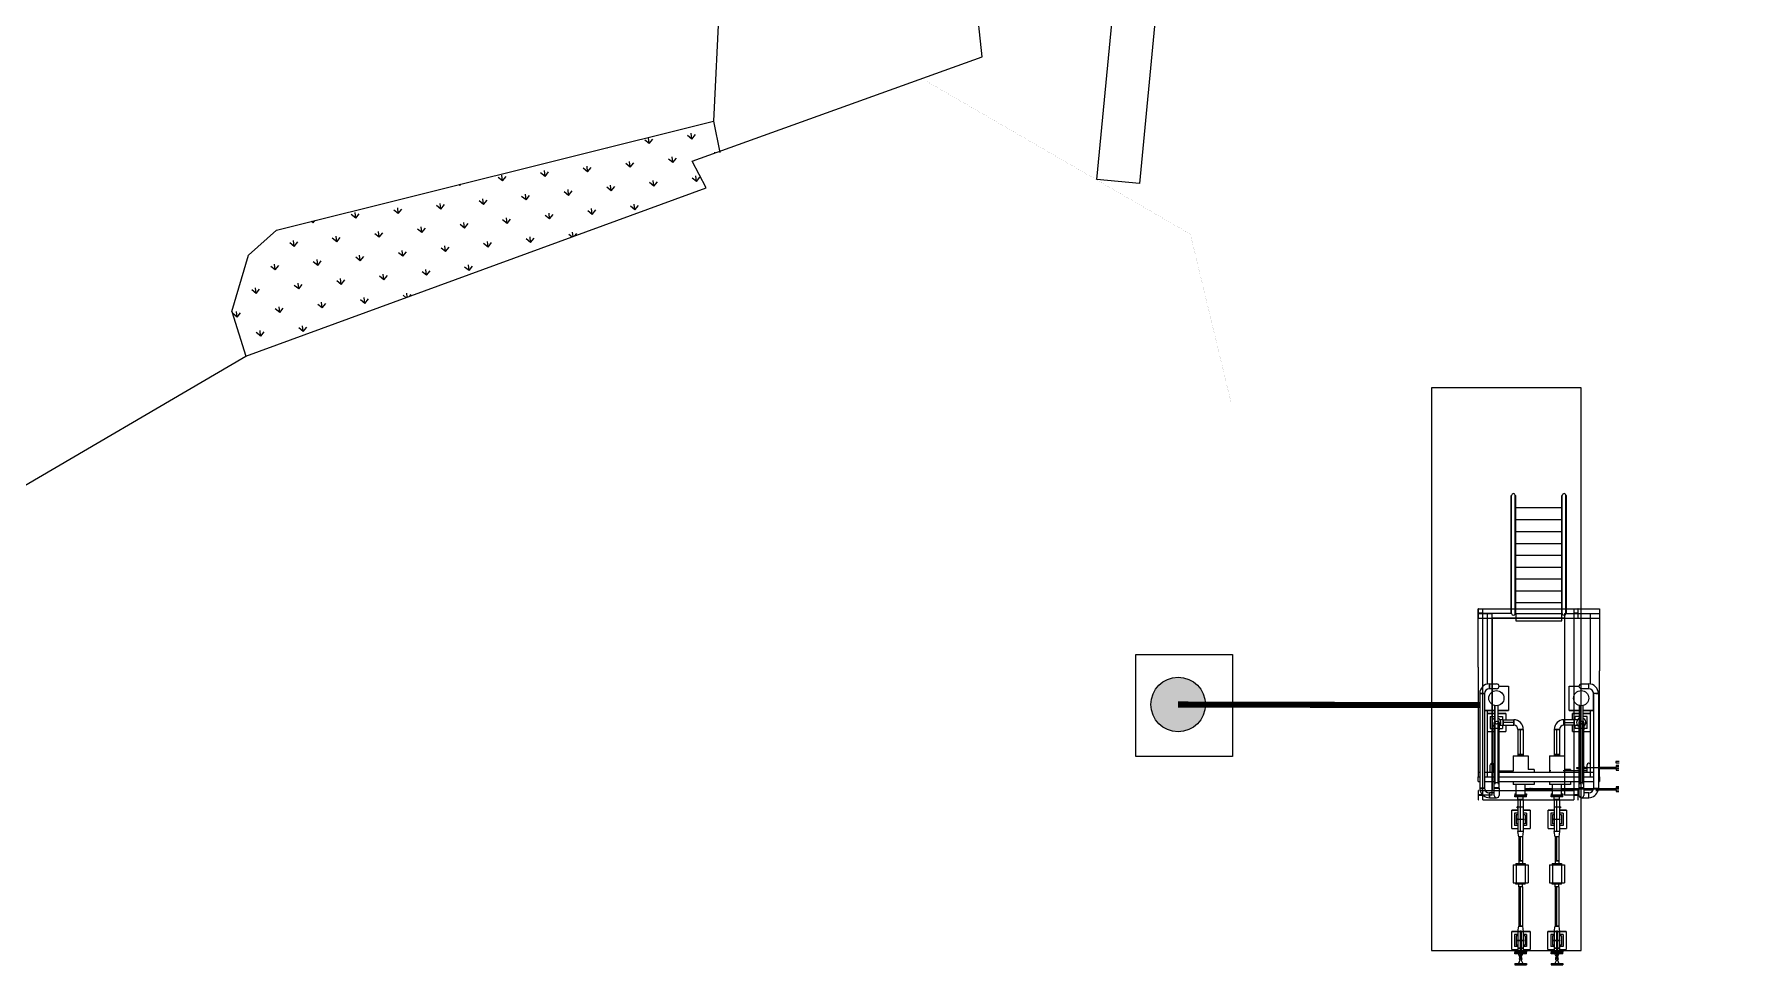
# Model space of a CAD drawing. Header units: inches. Extents: x 517790 to 538444, y 301815 to 302461.
# Drawn here: x 517826.19 to 517852.74, y 302342.91 to 302357.42 of the extents above; entities that cross this region are included whole.
import ezdxf

# ---------------------------------------------------------------- set-up
doc = ezdxf.new("R2010")
doc.units = ezdxf.units.IN
doc.header["$MEASUREMENT"] = 0
doc.layers.add('Layout', color=6, linetype='Continuous', lineweight=15)
for name, color, linetype in [('电气-接地设计-接地线', 3, '接地线'), ('硅胶总平面底图 工艺装置区', 253, 'Continuous'), ('硅胶总平面底图0804', 253, 'Continuous')]:
    doc.layers.add(name, color=color, linetype=linetype)
doc.styles.add('EESLTYPE', font='TXT.shx')
doc.linetypes.add('接地线', pattern='A,500,["/",EESLTYPE,S=200,R=0,X=0,Y=-100],-200,60,-200', length=960)
doc.linetypes.add('组180_接地线', pattern='A,500,["/",EESLTYPE,S=200,R=-180,X=0,Y=100],-200,60,-200', length=960)

# ---------------------------------------------------------------- blocks, each defined once
blk = doc.blocks.new('PTJD2')
at = {"linetype": 'Continuous'}
blk.add_hatch(color=0, dxfattribs=at).paths.add_polyline_path([(150, 0, 1), (-150, 0, 1)])
at = {"color": 0, "linetype": 'Continuous'}
blk.add_circle((0, 0), 150, dxfattribs=at)

msp = doc.modelspace()

# ---------------------------------------------------------------- hatches: boundary and pattern name
at = {"layer": '硅胶总平面底图0804', "linetype": 'Continuous', "lineweight": 20}
h = msp.add_hatch(dxfattribs=at)
h.set_pattern_fill('GRASS', color=253, scale=0.471998, angle=6.1349, style=0)
h.set_pattern_definition([(96.134935224, (239081.8118, -2177273.44575), (-0.367509843463, 0.296173261453), [0.08849961983, -0.57900631446]), (51.134935224, (239081.8118, -2177273.44575), (-0.36750984356, 0.29617326153), [0.08849961983, -0.38349835258]), (141.134935224, (239081.8118, -2177273.44575), (-0.29617326153, -0.36750984356), [0.08849961983, -0.38349835258])])
h.paths.add_polyline_path([(517838.386, 302367.39), (517838.574, 302367.615), (517831.615, 302372.277), (517831.563, 302372.161), (517831.34, 302371.597), (517831.465, 302370.63), (517831.881, 302370.068)])
h.paths.add_polyline_path([(517829.971, 302354.359), (517829.534, 302353.969), (517829.273, 302353.09), (517829.493, 302352.393), (517836.665, 302355.019), (517836.446, 302355.435), (517836.873, 302355.589), (517836.779, 302356.057)])
h.paths.add_polyline_path([(517838.263, 302367.376), (517838.637, 302367.426), (517838.623, 302367.538), (517838.248, 302367.489)], flags=9)
h.paths.add_polyline_path([(517831.431, 302372.086), (517831.743, 302372.128), (517831.728, 302372.24), (517831.416, 302372.199)], flags=25)
h.paths.add_polyline_path([(517831.208, 302371.522), (517831.52, 302371.564), (517831.505, 302371.676), (517831.193, 302371.635)], flags=9)
h.paths.add_polyline_path([(517831.333, 302370.555), (517831.645, 302370.597), (517831.63, 302370.709), (517831.318, 302370.668)], flags=9)
h.paths.add_polyline_path([(517831.749, 302369.993), (517832.061, 302370.034), (517832.046, 302370.147), (517831.734, 302370.105)], flags=25)
h.paths.add_polyline_path([(517838.254, 302367.315), (517838.416, 302367.337), (517838.401, 302367.449), (517838.239, 302367.427)], flags=9)
h.paths.add_polyline_path([(517838.442, 302367.54), (517838.604, 302367.562), (517838.589, 302367.674), (517838.427, 302367.652)], flags=9)
h.paths.add_polyline_path([(517829.84, 302354.284), (517830.152, 302354.326), (517830.137, 302354.438), (517829.825, 302354.396)], flags=25)
h.paths.add_polyline_path([(517829.402, 302353.894), (517829.714, 302353.936), (517829.699, 302354.048), (517829.387, 302354.006)], flags=25)
h.paths.add_polyline_path([(517829.142, 302353.015), (517829.454, 302353.056), (517829.439, 302353.169), (517829.127, 302353.127)], flags=9)
h.paths.add_polyline_path([(517829.361, 302352.318), (517829.523, 302352.34), (517829.508, 302352.452), (517829.346, 302352.431)], flags=9)
h.paths.add_polyline_path([(517836.647, 302355.982), (517836.81, 302356.003), (517836.795, 302356.116), (517836.632, 302356.094)], flags=9)

# ---------------------------------------------------------------- linework, layer by layer
msp.add_lwpolyline([(517843.364, 302347.745), (517844.867, 302347.745), (517844.867, 302346.153), (517843.364, 302346.153)], close=True)
at = {"layer": 'Layout', "color": 9, "lineweight": -3, "const_width": 0.000914}
msp.add_lwpolyline([(517840.102, 302356.679), (517844.212, 302354.297), (517844.849, 302351.659), (517844.849, 302340.697), (517858.092, 302340.697)], dxfattribs=at)
at = {"layer": 'Layout', "color": 9}
msp.add_lwpolyline([(517850.301, 302343.131), (517850.301, 302351.901), (517847.971, 302351.901), (517847.971, 302343.131)], close=True, dxfattribs=at)
at = {"layer": '电气-接地设计-接地线', "color": 6, "linetype": 'Continuous'}
msp.add_lwpolyline([(517843.277, 302360.607), (517843.941, 302360.544), (517843.42, 302355.088), (517842.756, 302355.151)], close=True, dxfattribs=at)
at = {"layer": '电气-接地设计-接地线', "linetype": '组180_接地线', "ltscale": 0.01, "const_width": 0.0944}
for points in [[(517844.021, 302346.966), (517846.656, 302346.96)], [(517848.713, 302346.96), (517846.656, 302346.96)]]:
    msp.add_lwpolyline(points, dxfattribs=at)
at = {"layer": '硅胶总平面底图 工艺装置区', "color": 253, "linetype": 'Continuous', "lineweight": -3}
for p, q in [((517849.209, 302350.226), (517849.217, 302350.226)), ((517849.209, 302350.226), (517849.217, 302350.226)), ((517849.209, 302348.386), (517849.209, 302350.226)), ((517849.217, 302348.386), (517849.217, 302350.226)), ((517849.274, 302350.226), (517849.282, 302350.226)), ((517849.274, 302350.226), (517849.282, 302350.226)), ((517849.274, 302348.386), (517849.274, 302350.226)), ((517849.282, 302348.386), (517849.282, 302350.226)), ((517850, 302350.226), (517850.008, 302350.226)), ((517850.008, 302350.226), (517850, 302350.226)), ((517850, 302348.386), (517850, 302350.226)), ((517850.008, 302348.386), (517850.008, 302350.226)), ((517850.065, 302350.226), (517850.073, 302350.226)), ((517850.073, 302350.226), (517850.065, 302350.226)), ((517850.065, 302348.386), (517850.065, 302350.226)), ((517850.073, 302348.386), (517850.073, 302350.226)), ((517850, 302350.029), (517849.282, 302350.029)), ((517850, 302349.845), (517849.282, 302349.845)), ((517849.282, 302349.661), (517850, 302349.661)), ((517849.282, 302349.477), (517850, 302349.477)), ((517849.282, 302349.293), (517850, 302349.293)), ((517849.282, 302349.109), (517850, 302349.109)), ((517849.282, 302348.925), (517850, 302348.925)), ((517849.282, 302348.74), (517850, 302348.74)), ((517849.282, 302348.556), (517850, 302348.556)), ((517848.697, 302348.457), (517848.697, 302348.314)), ((517848.703, 302348.457), (517848.697, 302348.457)), ((517848.697, 302348.314), (517848.697, 302348.457)), ((517848.697, 302348.457), (517849.209, 302348.457)), ((517848.697, 302347.548), (517848.697, 302348.386)), ((517849.217, 302348.386), (517848.697, 302348.386)), ((517848.697, 302348.314), (517848.703, 302348.314)), ((517848.697, 302348.314), (517849.282, 302348.314)), ((517848.703, 302348.388), (517848.703, 302348.457)), ((517848.769, 302348.388), (517848.703, 302348.388)), ((517848.703, 302348.383), (517848.769, 302348.383)), ((517848.703, 302348.314), (517848.703, 302348.383)), ((517848.769, 302348.457), (517850.185, 302348.457)), ((517848.769, 302348.314), (517848.769, 302348.457)), ((517848.769, 302348.386), (517848.913, 302348.386)), ((517848.769, 302345.554), (517848.769, 302348.386)), ((517848.769, 302348.314), (517850.185, 302348.314)), ((517848.841, 302347.284), (517848.841, 302348.386)), ((517848.913, 302345.554), (517848.913, 302348.386)), ((517848.913, 302348.314), (517848.913, 302345.625)), ((517850.041, 302348.314), (517848.913, 302348.314)), ((517849.282, 302348.386), (517849.274, 302348.386)), ((517849.274, 302348.386), (517849.282, 302348.386)), ((517849.282, 302348.386), (517850, 302348.386)), ((517849.282, 302348.386), (517849.282, 302348.269)), ((517849.282, 302348.269), (517850, 302348.269)), ((517850, 302348.269), (517850, 302348.386)), ((517850.008, 302348.386), (517850, 302348.386)), ((517850.008, 302348.386), (517850, 302348.386)), ((517850, 302348.314), (517850.585, 302348.314)), ((517850.041, 302348.386), (517850.041, 302345.554)), ((517850.041, 302348.386), (517850.185, 302348.386)), ((517850.041, 302348.314), (517850.041, 302345.625)), ((517850.065, 302348.386), (517850.585, 302348.386)), ((517850.073, 302348.457), (517850.585, 302348.457)), ((517850.185, 302348.457), (517850.185, 302348.314)), ((517850.25, 302348.388), (517850.185, 302348.388)), ((517850.185, 302348.386), (517850.185, 302345.554)), ((517850.185, 302348.383), (517850.25, 302348.383)), ((517850.25, 302348.457), (517850.25, 302348.388)), ((517850.257, 302348.457), (517850.25, 302348.457)), ((517850.25, 302348.383), (517850.25, 302348.314)), ((517850.25, 302348.314), (517850.257, 302348.314)), ((517850.257, 302348.314), (517850.257, 302348.457)), ((517850.441, 302348.386), (517850.441, 302347.286)), ((517850.585, 302348.457), (517850.585, 302348.314)), ((517850.585, 302348.386), (517850.585, 302347.493)), ((517848.697, 302347.548), (517848.697, 302345.837)), ((517850.585, 302345.837), (517850.585, 302347.493)), ((517848.871, 302347.25), (517848.871, 302347.287)), ((517848.871, 302347.287), (517848.871, 302347.25)), ((517848.871, 302347.287), (517848.984, 302347.287)), ((517848.871, 302347.212), (517848.871, 302347.25)), ((517848.871, 302347.25), (517848.871, 302347.212)), ((517848.984, 302347.212), (517848.871, 302347.212)), ((517849.021, 302347.253), (517849.169, 302347.253)), ((517849.021, 302347.253), (517849.169, 302347.253)), ((517849.169, 302347.253), (517849.169, 302346.875)), ((517849.169, 302347.253), (517849.169, 302346.875)), ((517850.113, 302347.253), (517850.268, 302347.253)), ((517850.113, 302347.253), (517850.268, 302347.253)), ((517850.113, 302346.875), (517850.113, 302347.253)), ((517850.113, 302346.875), (517850.113, 302347.253)), ((517850.305, 302347.287), (517850.419, 302347.287)), ((517850.419, 302347.212), (517850.305, 302347.212)), ((517850.419, 302347.212), (517850.419, 302347.287)), ((517850.419, 302347.212), (517850.419, 302347.287)), ((517850.491, 302347.159), (517850.491, 302346.875)), ((517850.491, 302347.159), (517850.491, 302346.875)), ((517848.757, 302347.138), (517848.72, 302347.138)), ((517848.757, 302347.138), (517848.72, 302347.138)), ((517848.72, 302347.138), (517848.72, 302345.628)), ((517848.795, 302347.136), (517848.72, 302347.136)), ((517848.72, 302347.136), (517848.795, 302347.136)), ((517848.795, 302347.136), (517848.795, 302345.664)), ((517848.957, 302346.592), (517848.957, 302346.948)), ((517848.957, 302346.948), (517848.957, 302346.592)), ((517849.004, 302346.948), (517849.004, 302346.697)), ((517849.004, 302346.948), (517849.004, 302346.697)), ((517850.278, 302346.592), (517850.278, 302346.948)), ((517850.278, 302346.948), (517850.278, 302346.592)), ((517850.325, 302346.948), (517850.325, 302346.697)), ((517850.325, 302346.948), (517850.325, 302346.697)), ((517850.57, 302347.136), (517850.494, 302347.136)), ((517850.57, 302347.136), (517850.494, 302347.136)), ((517850.494, 302347.136), (517850.494, 302345.664)), ((517850.532, 302347.138), (517850.57, 302347.138)), ((517850.532, 302347.138), (517850.57, 302347.138)), ((517850.57, 302347.138), (517850.57, 302345.628)), ((517848.957, 302346.875), (517848.795, 302346.875)), ((517848.795, 302346.875), (517848.957, 302346.875)), ((517848.841, 302345.837), (517848.841, 302346.875)), ((517848.957, 302346.828), (517848.844, 302346.828)), ((517848.844, 302346.828), (517848.957, 302346.828)), ((517848.844, 302346.545), (517848.844, 302346.828)), ((517848.844, 302346.545), (517848.844, 302346.828)), ((517848.886, 302346.781), (517848.957, 302346.781)), ((517848.886, 302346.781), (517848.886, 302346.592)), ((517848.946, 302346.572), (517848.946, 302346.685)), ((517849.169, 302346.875), (517849.004, 302346.875)), ((517849.004, 302346.875), (517849.169, 302346.875)), ((517849.128, 302346.828), (517849.004, 302346.828)), ((517849.004, 302346.828), (517849.128, 302346.828)), ((517849.004, 302346.781), (517849.075, 302346.781)), ((517849.004, 302346.673), (517849.004, 302346.592)), ((517849.004, 302346.673), (517849.004, 302346.592)), ((517849.007, 302345.753), (517849.007, 302346.688)), ((517849.022, 302346.685), (517849.022, 302346.572)), ((517849.088, 302346.728), (517849.039, 302346.728)), ((517849.039, 302346.644), (517849.088, 302346.644)), ((517849.075, 302346.781), (517849.075, 302346.728)), ((517849.075, 302346.644), (517849.075, 302346.592)), ((517849.088, 302346.728), (517849.088, 302346.644)), ((517849.088, 302346.728), (517849.25, 302346.728)), ((517849.088, 302346.686), (517849.088, 302346.728)), ((517849.25, 302346.686), (517849.088, 302346.686)), ((517849.088, 302346.644), (517849.088, 302346.686)), ((517849.088, 302346.644), (517849.25, 302346.644)), ((517849.128, 302346.828), (517849.128, 302346.728)), ((517849.128, 302346.828), (517849.128, 302346.728)), ((517849.128, 302346.644), (517849.128, 302346.545)), ((517849.128, 302346.644), (517849.128, 302346.545)), ((517849.25, 302346.728), (517849.25, 302346.644)), ((517849.25, 302346.644), (517849.25, 302346.728)), ((517850.032, 302346.644), (517850.032, 302346.728)), ((517850.194, 302346.728), (517850.032, 302346.728)), ((517850.032, 302346.728), (517850.032, 302346.644)), ((517850.032, 302346.686), (517850.194, 302346.686)), ((517850.194, 302346.644), (517850.032, 302346.644)), ((517850.278, 302346.875), (517850.113, 302346.875)), ((517850.113, 302346.875), (517850.278, 302346.875)), ((517850.166, 302346.728), (517850.166, 302346.828)), ((517850.166, 302346.728), (517850.166, 302346.828)), ((517850.278, 302346.828), (517850.166, 302346.828)), ((517850.166, 302346.828), (517850.278, 302346.828)), ((517850.166, 302346.545), (517850.166, 302346.644)), ((517850.166, 302346.545), (517850.166, 302346.644)), ((517850.194, 302346.728), (517850.194, 302346.686)), ((517850.243, 302346.728), (517850.194, 302346.728)), ((517850.194, 302346.644), (517850.194, 302346.728)), ((517850.194, 302346.686), (517850.194, 302346.644)), ((517850.194, 302346.644), (517850.243, 302346.644)), ((517850.207, 302346.728), (517850.207, 302346.781)), ((517850.278, 302346.781), (517850.207, 302346.781)), ((517850.207, 302346.592), (517850.207, 302346.644)), ((517850.268, 302346.572), (517850.268, 302346.685)), ((517850.491, 302346.875), (517850.325, 302346.875)), ((517850.325, 302346.875), (517850.491, 302346.875)), ((517850.441, 302346.828), (517850.325, 302346.828)), ((517850.325, 302346.828), (517850.441, 302346.828)), ((517850.396, 302346.781), (517850.325, 302346.781)), ((517850.325, 302346.673), (517850.325, 302346.592)), ((517850.325, 302346.673), (517850.325, 302346.592)), ((517850.329, 302345.753), (517850.329, 302346.688)), ((517850.343, 302346.685), (517850.343, 302346.572)), ((517850.396, 302346.592), (517850.396, 302346.781)), ((517850.441, 302346.875), (517850.441, 302345.837)), ((517848.844, 302346.545), (517848.946, 302346.545)), ((517848.844, 302346.545), (517848.946, 302346.545)), ((517848.886, 302346.592), (517848.946, 302346.592)), ((517848.96, 302346.572), (517848.946, 302346.572)), ((517848.96, 302346.572), (517848.946, 302346.572)), ((517848.946, 302345.666), (517848.946, 302346.572)), ((517849.004, 302346.592), (517848.957, 302346.592)), ((517849.004, 302346.592), (517848.957, 302346.592)), ((517848.96, 302345.753), (517848.96, 302346.592)), ((517849.022, 302346.572), (517849.007, 302346.572)), ((517849.022, 302346.572), (517849.007, 302346.572)), ((517849.022, 302346.592), (517849.075, 302346.592)), ((517849.022, 302345.666), (517849.022, 302346.572)), ((517849.022, 302346.545), (517849.128, 302346.545)), ((517849.022, 302346.545), (517849.128, 302346.545)), ((517849.316, 302346.578), (517849.4, 302346.578)), ((517849.358, 302346.578), (517849.316, 302346.578)), ((517849.316, 302346.578), (517849.316, 302346.189)), ((517849.358, 302346.189), (517849.358, 302346.578)), ((517849.4, 302346.578), (517849.358, 302346.578)), ((517849.4, 302346.578), (517849.4, 302346.189)), ((517849.966, 302346.578), (517849.882, 302346.578)), ((517849.882, 302346.578), (517849.882, 302346.189)), ((517849.882, 302346.578), (517849.966, 302346.578)), ((517849.924, 302346.189), (517849.924, 302346.578)), ((517849.966, 302346.578), (517849.966, 302346.189)), ((517850.166, 302346.545), (517850.268, 302346.545)), ((517850.166, 302346.545), (517850.268, 302346.545)), ((517850.268, 302346.592), (517850.207, 302346.592)), ((517850.282, 302346.572), (517850.268, 302346.572)), ((517850.282, 302346.572), (517850.268, 302346.572)), ((517850.268, 302345.666), (517850.268, 302346.572)), ((517850.325, 302346.592), (517850.278, 302346.592)), ((517850.325, 302346.592), (517850.278, 302346.592)), ((517850.282, 302345.753), (517850.282, 302346.592)), ((517850.343, 302346.572), (517850.329, 302346.572)), ((517850.343, 302346.572), (517850.329, 302346.572)), ((517850.396, 302346.592), (517850.343, 302346.592)), ((517850.343, 302345.666), (517850.343, 302346.572)), ((517850.343, 302346.545), (517850.441, 302346.545)), ((517850.343, 302346.545), (517850.441, 302346.545)), ((517849.24, 302346.167), (517849.358, 302346.167)), ((517849.24, 302346.167), (517849.24, 302345.955)), ((517849.358, 302346.189), (517849.316, 302346.189)), ((517849.316, 302346.189), (517849.358, 302346.189)), ((517849.316, 302346.189), (517849.316, 302346.167)), ((517849.4, 302346.189), (517849.358, 302346.189)), ((517849.358, 302346.189), (517849.4, 302346.189)), ((517849.358, 302346.167), (517849.476, 302346.167)), ((517849.4, 302346.189), (517849.4, 302346.167)), ((517849.476, 302346.167), (517849.476, 302345.955)), ((517849.806, 302346.167), (517849.924, 302346.167)), ((517849.806, 302346.167), (517849.806, 302345.955)), ((517849.966, 302346.189), (517849.882, 302346.189)), ((517849.882, 302346.189), (517849.924, 302346.189)), ((517849.882, 302346.189), (517849.882, 302346.167)), ((517849.924, 302346.189), (517849.966, 302346.189)), ((517849.924, 302346.167), (517850.042, 302346.167)), ((517849.966, 302346.189), (517849.966, 302346.167)), ((517850.042, 302346.167), (517850.042, 302345.955)), ((517848.697, 302345.909), (517848.72, 302345.909)), ((517848.697, 302345.765), (517848.697, 302345.837)), ((517848.697, 302345.837), (517848.72, 302345.837)), ((517848.795, 302345.909), (517848.946, 302345.909)), ((517848.795, 302345.837), (517848.946, 302345.837)), ((517848.886, 302345.909), (517848.886, 302346.026)), ((517848.933, 302346.026), (517848.933, 302345.909)), ((517848.933, 302345.931), (517848.946, 302345.931)), ((517849.022, 302345.931), (517849.24, 302345.931)), ((517849.022, 302345.909), (517850.268, 302345.909)), ((517849.022, 302345.837), (517850.268, 302345.837)), ((517849.24, 302345.955), (517849.24, 302345.931)), ((517849.24, 302345.909), (517849.24, 302345.931)), ((517849.57, 302345.955), (517849.476, 302345.955)), ((517849.57, 302345.955), (517849.57, 302345.909)), ((517849.806, 302345.955), (517849.806, 302345.931)), ((517849.806, 302345.931), (517849.806, 302345.909)), ((517849.83, 302345.931), (517849.806, 302345.931)), ((517850.268, 302345.931), (517850.019, 302345.931)), ((517850.137, 302345.955), (517850.042, 302345.955)), ((517850.137, 302345.955), (517850.137, 302345.931)), ((517850.235, 302345.978), (517850.235, 302345.985)), ((517850.235, 302345.985), (517850.268, 302345.985)), ((517850.235, 302345.971), (517850.235, 302345.978)), ((517850.235, 302345.971), (517850.268, 302345.971)), ((517850.343, 302345.985), (517850.386, 302345.985)), ((517850.343, 302345.971), (517850.386, 302345.971)), ((517850.396, 302345.931), (517850.343, 302345.931)), ((517850.343, 302345.909), (517850.494, 302345.909)), ((517850.343, 302345.837), (517850.494, 302345.837)), ((517850.353, 302345.988), (517850.353, 302345.985)), ((517850.363, 302345.985), (517850.353, 302345.988)), ((517850.353, 302345.971), (517850.353, 302345.968)), ((517850.363, 302345.971), (517850.353, 302345.968)), ((517850.394, 302345.981), (517850.396, 302345.982)), ((517850.394, 302345.976), (517850.396, 302345.975)), ((517850.396, 302345.909), (517850.396, 302346.026)), ((517850.585, 302345.978), (517850.397, 302345.978)), ((517850.57, 302345.909), (517850.585, 302345.909)), ((517850.57, 302345.837), (517850.585, 302345.837)), ((517850.585, 302345.988), (517850.841, 302345.988)), ((517850.841, 302345.978), (517850.585, 302345.978)), ((517850.585, 302345.968), (517850.841, 302345.968)), ((517850.585, 302345.837), (517850.585, 302345.765)), ((517850.841, 302345.994), (517850.841, 302345.963)), ((517850.856, 302345.994), (517850.841, 302345.994)), ((517850.852, 302345.978), (517850.841, 302345.978)), ((517850.856, 302345.963), (517850.841, 302345.963)), ((517850.842, 302346.079), (517850.842, 302346.056)), ((517850.895, 302346.079), (517850.842, 302346.079)), ((517850.842, 302346.056), (517850.895, 302346.056)), ((517850.847, 302346.014), (517850.847, 302345.995)), ((517850.89, 302346.014), (517850.847, 302346.014)), ((517850.847, 302345.995), (517850.89, 302345.995)), ((517850.847, 302345.962), (517850.847, 302345.942)), ((517850.89, 302345.962), (517850.847, 302345.962)), ((517850.847, 302345.942), (517850.89, 302345.942)), ((517850.85, 302345.995), (517850.85, 302345.994)), ((517850.887, 302345.995), (517850.85, 302345.995)), ((517850.85, 302345.963), (517850.85, 302345.962)), ((517848.697, 302345.765), (517848.72, 302345.765)), ((517848.703, 302345.625), (517848.697, 302345.625)), ((517848.697, 302345.625), (517848.697, 302345.482)), ((517848.703, 302345.556), (517848.703, 302345.625)), ((517848.72, 302345.664), (517848.795, 302345.664)), ((517848.795, 302345.664), (517848.72, 302345.664)), ((517848.72, 302345.628), (517848.76, 302345.628)), ((517848.76, 302345.628), (517848.72, 302345.628)), ((517848.769, 302345.482), (517848.769, 302345.625)), ((517848.769, 302345.625), (517850.185, 302345.625)), ((517848.795, 302345.765), (517848.946, 302345.765)), ((517848.871, 302345.513), (517848.871, 302345.588)), ((517848.871, 302345.588), (517848.871, 302345.513)), ((517848.946, 302345.588), (517848.871, 302345.588)), ((517848.913, 302345.625), (517850.041, 302345.625)), ((517849.022, 302345.666), (517848.946, 302345.666)), ((517849.022, 302345.666), (517848.946, 302345.666)), ((517848.946, 302345.664), (517848.984, 302345.664)), ((517848.946, 302345.664), (517848.984, 302345.664)), ((517848.946, 302345.55), (517848.946, 302345.664)), ((517848.96, 302345.722), (517848.96, 302345.753)), ((517848.984, 302345.664), (517849.022, 302345.664)), ((517848.984, 302345.664), (517849.022, 302345.664)), ((517849.007, 302345.753), (517849.007, 302345.722)), ((517849.022, 302345.765), (517850.268, 302345.765)), ((517849.022, 302345.664), (517849.022, 302345.55)), ((517849.24, 302345.765), (517849.24, 302345.719)), ((517849.57, 302345.719), (517849.24, 302345.719)), ((517849.268, 302345.576), (517849.287, 302345.576)), ((517849.268, 302345.576), (517849.268, 302345.555)), ((517849.287, 302345.554), (517849.287, 302345.719)), ((517849.429, 302345.554), (517849.429, 302345.719)), ((517849.429, 302345.655), (517849.536, 302345.655)), ((517849.429, 302345.641), (517849.536, 302345.641)), ((517849.429, 302345.576), (517849.448, 302345.576)), ((517849.448, 302345.576), (517849.448, 302345.555)), ((517849.503, 302345.658), (517849.503, 302345.655)), ((517849.512, 302345.655), (517849.503, 302345.658)), ((517849.503, 302345.641), (517849.503, 302345.638)), ((517849.512, 302345.641), (517849.503, 302345.638)), ((517849.543, 302345.65), (517849.547, 302345.651)), ((517849.543, 302345.646), (517849.547, 302345.645)), ((517849.547, 302345.658), (517849.547, 302345.638)), ((517849.547, 302345.658), (517849.853, 302345.658)), ((517849.568, 302345.648), (517849.547, 302345.648)), ((517849.547, 302345.638), (517849.853, 302345.638)), ((517849.568, 302345.638), (517849.568, 302345.658)), ((517849.853, 302345.648), (517849.568, 302345.648)), ((517849.57, 302345.765), (517849.57, 302345.719)), ((517849.806, 302345.765), (517849.806, 302345.719)), ((517850.137, 302345.719), (517849.806, 302345.719)), ((517849.834, 302345.576), (517849.853, 302345.576)), ((517849.834, 302345.576), (517849.834, 302345.555)), ((517849.853, 302345.554), (517849.853, 302345.719)), ((517849.995, 302345.648), (517849.853, 302345.648)), ((517849.995, 302345.554), (517849.995, 302345.719)), ((517849.995, 302345.658), (517850.268, 302345.658)), ((517850.268, 302345.648), (517849.995, 302345.648)), ((517849.995, 302345.638), (517850.268, 302345.638)), ((517849.995, 302345.576), (517850.014, 302345.576)), ((517850.014, 302345.576), (517850.014, 302345.555)), ((517850.137, 302345.765), (517850.137, 302345.719)), ((517850.185, 302345.625), (517850.185, 302345.482)), ((517850.257, 302345.625), (517850.25, 302345.625)), ((517850.25, 302345.625), (517850.25, 302345.556)), ((517850.257, 302345.482), (517850.257, 302345.625)), ((517850.343, 302345.666), (517850.268, 302345.666)), ((517850.343, 302345.666), (517850.268, 302345.666)), ((517850.268, 302345.664), (517850.305, 302345.664)), ((517850.268, 302345.664), (517850.305, 302345.664)), ((517850.268, 302345.55), (517850.268, 302345.664)), ((517850.343, 302345.648), (517850.268, 302345.648)), ((517850.282, 302345.722), (517850.282, 302345.753)), ((517850.305, 302345.664), (517850.343, 302345.664)), ((517850.305, 302345.664), (517850.343, 302345.664)), ((517850.329, 302345.753), (517850.329, 302345.722)), ((517850.343, 302345.765), (517850.494, 302345.765)), ((517850.343, 302345.664), (517850.343, 302345.55)), ((517850.343, 302345.658), (517850.494, 302345.658)), ((517850.493, 302345.648), (517850.343, 302345.648)), ((517850.343, 302345.638), (517850.49, 302345.638)), ((517850.419, 302345.588), (517850.343, 302345.588)), ((517850.419, 302345.513), (517850.419, 302345.588)), ((517850.419, 302345.513), (517850.419, 302345.588)), ((517850.57, 302345.648), (517850.493, 302345.648)), ((517850.494, 302345.664), (517850.57, 302345.664)), ((517850.494, 302345.664), (517850.57, 302345.664)), ((517850.57, 302345.628), (517850.529, 302345.628)), ((517850.529, 302345.628), (517850.57, 302345.628)), ((517850.57, 302345.765), (517850.585, 302345.765)), ((517850.57, 302345.658), (517850.841, 302345.658)), ((517850.841, 302345.648), (517850.57, 302345.648)), ((517850.57, 302345.638), (517850.841, 302345.638)), ((517850.841, 302345.664), (517850.841, 302345.632)), ((517850.856, 302345.664), (517850.841, 302345.664)), ((517850.852, 302345.648), (517850.841, 302345.648)), ((517850.856, 302345.632), (517850.841, 302345.632)), ((517850.847, 302345.684), (517850.847, 302345.664)), ((517850.89, 302345.684), (517850.847, 302345.684)), ((517850.847, 302345.664), (517850.89, 302345.664)), ((517850.847, 302345.631), (517850.847, 302345.612)), ((517850.89, 302345.631), (517850.847, 302345.631)), ((517850.847, 302345.612), (517850.89, 302345.612)), ((517850.85, 302345.664), (517850.85, 302345.664)), ((517850.887, 302345.664), (517850.85, 302345.664)), ((517850.85, 302345.632), (517850.85, 302345.631)), ((517848.697, 302345.482), (517848.703, 302345.482)), ((517848.769, 302345.556), (517848.703, 302345.556)), ((517848.703, 302345.482), (517848.703, 302345.551)), ((517848.703, 302345.551), (517848.769, 302345.551)), ((517848.913, 302345.554), (517848.769, 302345.554)), ((517848.769, 302345.482), (517850.185, 302345.482)), ((517848.871, 302345.513), (517848.984, 302345.513)), ((517849.316, 302345.318), (517849.222, 302345.318)), ((517849.222, 302345.318), (517849.316, 302345.318)), ((517849.222, 302345.034), (517849.222, 302345.318)), ((517849.222, 302345.034), (517849.222, 302345.318)), ((517849.268, 302345.555), (517849.287, 302345.555)), ((517849.358, 302345.549), (517849.268, 302345.549)), ((517849.268, 302345.528), (517849.268, 302345.549)), ((517849.358, 302345.528), (517849.268, 302345.528)), ((517849.358, 302345.554), (517849.287, 302345.554)), ((517849.302, 302345.365), (517849.302, 302345.372)), ((517849.302, 302345.372), (517849.316, 302345.372)), ((517849.302, 302345.358), (517849.302, 302345.365)), ((517849.302, 302345.358), (517849.316, 302345.358)), ((517849.316, 302345.485), (517849.316, 302345.528)), ((517849.4, 302345.485), (517849.316, 302345.485)), ((517849.316, 302345.485), (517849.316, 302345.365)), ((517849.358, 302345.485), (517849.316, 302345.485)), ((517849.4, 302345.365), (517849.316, 302345.365)), ((517849.316, 302345.365), (517849.316, 302345.179)), ((517849.429, 302345.554), (517849.358, 302345.554)), ((517849.448, 302345.549), (517849.358, 302345.549)), ((517849.448, 302345.528), (517849.358, 302345.528)), ((517849.358, 302345.365), (517849.358, 302345.485)), ((517849.4, 302345.485), (517849.358, 302345.485)), ((517849.358, 302345.179), (517849.358, 302345.365)), ((517849.4, 302345.485), (517849.4, 302345.528)), ((517849.4, 302345.485), (517849.4, 302345.365)), ((517849.4, 302345.365), (517849.4, 302345.179)), ((517849.505, 302345.318), (517849.4, 302345.318)), ((517849.4, 302345.318), (517849.505, 302345.318)), ((517849.429, 302345.555), (517849.448, 302345.555)), ((517849.448, 302345.528), (517849.448, 302345.549)), ((517849.505, 302345.318), (517849.505, 302345.034)), ((517849.505, 302345.318), (517849.505, 302345.034)), ((517849.788, 302345.034), (517849.788, 302345.318)), ((517849.788, 302345.034), (517849.788, 302345.318)), ((517849.882, 302345.318), (517849.788, 302345.318)), ((517849.788, 302345.318), (517849.882, 302345.318)), ((517849.834, 302345.555), (517849.853, 302345.555)), ((517849.924, 302345.549), (517849.834, 302345.549)), ((517849.834, 302345.528), (517849.834, 302345.549)), ((517849.924, 302345.528), (517849.834, 302345.528)), ((517849.924, 302345.554), (517849.853, 302345.554)), ((517849.882, 302345.485), (517849.882, 302345.528)), ((517849.924, 302345.485), (517849.882, 302345.485)), ((517849.966, 302345.485), (517849.882, 302345.485)), ((517849.882, 302345.485), (517849.882, 302345.365)), ((517849.966, 302345.365), (517849.882, 302345.365)), ((517849.882, 302345.365), (517849.882, 302345.179)), ((517849.995, 302345.554), (517849.924, 302345.554)), ((517850.014, 302345.549), (517849.924, 302345.549)), ((517850.014, 302345.528), (517849.924, 302345.528)), ((517849.966, 302345.485), (517849.924, 302345.485)), ((517849.924, 302345.365), (517849.924, 302345.485)), ((517849.924, 302345.179), (517849.924, 302345.365)), ((517849.966, 302345.485), (517849.966, 302345.528)), ((517849.966, 302345.485), (517849.966, 302345.365)), ((517849.98, 302345.372), (517849.966, 302345.372)), ((517849.966, 302345.365), (517849.966, 302345.179)), ((517849.98, 302345.358), (517849.966, 302345.358)), ((517850.072, 302345.318), (517849.966, 302345.318)), ((517849.966, 302345.318), (517850.072, 302345.318)), ((517849.98, 302345.372), (517849.98, 302345.365)), ((517849.98, 302345.365), (517849.98, 302345.358)), ((517849.995, 302345.555), (517850.014, 302345.555)), ((517850.014, 302345.528), (517850.014, 302345.549)), ((517850.185, 302345.554), (517850.041, 302345.554)), ((517850.072, 302345.318), (517850.072, 302345.034)), ((517850.072, 302345.318), (517850.072, 302345.034)), ((517850.25, 302345.556), (517850.185, 302345.556)), ((517850.185, 302345.551), (517850.25, 302345.551)), ((517850.25, 302345.551), (517850.25, 302345.482)), ((517850.25, 302345.482), (517850.257, 302345.482)), ((517850.305, 302345.513), (517850.419, 302345.513)), ((517849.316, 302345.27), (517849.264, 302345.27)), ((517849.264, 302345.27), (517849.264, 302345.082)), ((517849.316, 302345.082), (517849.264, 302345.082)), ((517849.287, 302345.247), (517849.287, 302345.105)), ((517849.316, 302345.247), (517849.287, 302345.247)), ((517849.316, 302345.105), (517849.287, 302345.105)), ((517849.308, 302345.179), (517849.408, 302345.179)), ((517849.408, 302345.173), (517849.308, 302345.173)), ((517849.316, 302345.173), (517849.316, 302344.987)), ((517849.358, 302345.173), (517849.358, 302345.179)), ((517849.358, 302344.987), (517849.358, 302345.173)), ((517849.452, 302345.27), (517849.4, 302345.27)), ((517849.429, 302345.247), (517849.4, 302345.247)), ((517849.4, 302345.173), (517849.4, 302344.987)), ((517849.429, 302345.105), (517849.4, 302345.105)), ((517849.452, 302345.082), (517849.4, 302345.082)), ((517849.429, 302345.247), (517849.429, 302345.105)), ((517849.452, 302345.27), (517849.452, 302345.082)), ((517849.882, 302345.27), (517849.83, 302345.27)), ((517849.83, 302345.27), (517849.83, 302345.082)), ((517849.882, 302345.082), (517849.83, 302345.082)), ((517849.882, 302345.247), (517849.853, 302345.247)), ((517849.853, 302345.247), (517849.853, 302345.105)), ((517849.882, 302345.105), (517849.853, 302345.105)), ((517849.874, 302345.179), (517849.974, 302345.179)), ((517849.974, 302345.173), (517849.874, 302345.173)), ((517849.882, 302345.173), (517849.882, 302344.987)), ((517849.924, 302345.173), (517849.924, 302345.179)), ((517849.924, 302344.987), (517849.924, 302345.173)), ((517850.019, 302345.27), (517849.966, 302345.27)), ((517849.995, 302345.247), (517849.966, 302345.247)), ((517849.966, 302345.173), (517849.966, 302344.987)), ((517849.995, 302345.105), (517849.966, 302345.105)), ((517850.019, 302345.082), (517849.966, 302345.082)), ((517849.995, 302345.247), (517849.995, 302345.105)), ((517850.019, 302345.27), (517850.019, 302345.082)), ((517849.222, 302345.034), (517849.316, 302345.034)), ((517849.222, 302345.034), (517849.316, 302345.034)), ((517849.358, 302344.987), (517849.316, 302344.987)), ((517849.329, 302344.903), (517849.316, 302344.987)), ((517849.4, 302344.987), (517849.316, 302344.987)), ((517849.386, 302344.903), (517849.329, 302344.903)), ((517849.329, 302344.903), (517849.329, 302344.531)), ((517849.358, 302344.903), (517849.329, 302344.903)), ((517849.4, 302344.987), (517849.358, 302344.987)), ((517849.358, 302344.531), (517849.358, 302344.903)), ((517849.386, 302344.903), (517849.358, 302344.903)), ((517849.4, 302344.987), (517849.386, 302344.903)), ((517849.386, 302344.903), (517849.386, 302344.531)), ((517849.4, 302345.034), (517849.505, 302345.034)), ((517849.4, 302345.034), (517849.505, 302345.034)), ((517849.788, 302345.034), (517849.882, 302345.034)), ((517849.788, 302345.034), (517849.882, 302345.034)), ((517849.924, 302344.987), (517849.882, 302344.987)), ((517849.896, 302344.903), (517849.882, 302344.987)), ((517849.966, 302344.987), (517849.882, 302344.987)), ((517849.924, 302344.903), (517849.896, 302344.903)), ((517849.953, 302344.903), (517849.896, 302344.903)), ((517849.896, 302344.903), (517849.896, 302344.531)), ((517849.966, 302344.987), (517849.924, 302344.987)), ((517849.953, 302344.903), (517849.924, 302344.903)), ((517849.924, 302344.531), (517849.924, 302344.903)), ((517849.966, 302344.987), (517849.953, 302344.903)), ((517849.953, 302344.903), (517849.953, 302344.531)), ((517849.966, 302345.034), (517850.072, 302345.034)), ((517849.966, 302345.034), (517850.072, 302345.034)), ((517849.329, 302344.531), (517849.358, 302344.531)), ((517849.329, 302344.531), (517849.329, 302344.489)), ((517849.386, 302344.531), (517849.329, 302344.531)), ((517849.358, 302344.531), (517849.386, 302344.531)), ((517849.386, 302344.531), (517849.386, 302344.489)), ((517849.896, 302344.531), (517849.924, 302344.531)), ((517849.896, 302344.531), (517849.896, 302344.489)), ((517849.953, 302344.531), (517849.896, 302344.531)), ((517849.924, 302344.531), (517849.953, 302344.531)), ((517849.953, 302344.531), (517849.953, 302344.489)), ((517849.24, 302344.468), (517849.287, 302344.468)), ((517849.24, 302344.468), (517849.24, 302344.185)), ((517849.286, 302344.489), (517849.358, 302344.489)), ((517849.286, 302344.489), (517849.286, 302344.472)), ((517849.286, 302344.472), (517849.358, 302344.472)), ((517849.287, 302344.468), (517849.358, 302344.468)), ((517849.287, 302344.468), (517849.287, 302344.185)), ((517849.358, 302344.489), (517849.43, 302344.489)), ((517849.358, 302344.472), (517849.43, 302344.472)), ((517849.358, 302344.468), (517849.429, 302344.468)), ((517849.429, 302344.468), (517849.476, 302344.468)), ((517849.429, 302344.468), (517849.429, 302344.185)), ((517849.43, 302344.489), (517849.43, 302344.472)), ((517849.476, 302344.468), (517849.476, 302344.185)), ((517849.806, 302344.468), (517849.853, 302344.468)), ((517849.806, 302344.468), (517849.806, 302344.185)), ((517849.852, 302344.489), (517849.924, 302344.489)), ((517849.852, 302344.489), (517849.852, 302344.472)), ((517849.852, 302344.472), (517849.924, 302344.472)), ((517849.853, 302344.468), (517849.924, 302344.468)), ((517849.853, 302344.468), (517849.853, 302344.185)), ((517849.924, 302344.489), (517849.996, 302344.489)), ((517849.924, 302344.472), (517849.996, 302344.472)), ((517849.924, 302344.468), (517849.995, 302344.468)), ((517849.995, 302344.468), (517850.042, 302344.468)), ((517849.995, 302344.468), (517849.995, 302344.185)), ((517849.996, 302344.489), (517849.996, 302344.472)), ((517850.042, 302344.468), (517850.042, 302344.185)), ((517849.24, 302344.185), (517849.287, 302344.185)), ((517849.358, 302344.18), (517849.286, 302344.18)), ((517849.286, 302344.164), (517849.286, 302344.18)), ((517849.358, 302344.164), (517849.286, 302344.164)), ((517849.287, 302344.185), (517849.358, 302344.185)), ((517849.329, 302344.122), (517849.329, 302344.164)), ((517849.386, 302344.122), (517849.329, 302344.122)), ((517849.329, 302344.122), (517849.329, 302343.513)), ((517849.358, 302344.122), (517849.329, 302344.122)), ((517849.358, 302344.185), (517849.429, 302344.185)), ((517849.43, 302344.18), (517849.358, 302344.18)), ((517849.43, 302344.164), (517849.358, 302344.164)), ((517849.358, 302343.513), (517849.358, 302344.122)), ((517849.386, 302344.122), (517849.358, 302344.122)), ((517849.386, 302344.122), (517849.386, 302344.164)), ((517849.386, 302344.122), (517849.386, 302343.513)), ((517849.429, 302344.185), (517849.476, 302344.185)), ((517849.43, 302344.164), (517849.43, 302344.18)), ((517849.806, 302344.185), (517849.853, 302344.185)), ((517849.924, 302344.18), (517849.852, 302344.18)), ((517849.852, 302344.164), (517849.852, 302344.18)), ((517849.924, 302344.164), (517849.852, 302344.164)), ((517849.853, 302344.185), (517849.924, 302344.185)), ((517849.896, 302344.122), (517849.896, 302344.164)), ((517849.953, 302344.122), (517849.896, 302344.122)), ((517849.896, 302344.122), (517849.896, 302343.513)), ((517849.924, 302344.122), (517849.896, 302344.122)), ((517849.924, 302344.185), (517849.995, 302344.185)), ((517849.996, 302344.18), (517849.924, 302344.18)), ((517849.996, 302344.164), (517849.924, 302344.164)), ((517849.924, 302343.513), (517849.924, 302344.122)), ((517849.953, 302344.122), (517849.924, 302344.122)), ((517849.953, 302344.122), (517849.953, 302344.164)), ((517849.953, 302344.122), (517849.953, 302343.513)), ((517849.995, 302344.185), (517850.042, 302344.185)), ((517849.996, 302344.164), (517849.996, 302344.18)), ((517849.316, 302343.43), (517849.329, 302343.513)), ((517849.329, 302343.513), (517849.358, 302343.513)), ((517849.386, 302343.513), (517849.329, 302343.513)), ((517849.358, 302343.513), (517849.386, 302343.513)), ((517849.358, 302343.513), (517849.358, 302343.513)), ((517849.386, 302343.513), (517849.4, 302343.43)), ((517849.882, 302343.43), (517849.896, 302343.513)), ((517849.953, 302343.513), (517849.896, 302343.513)), ((517849.896, 302343.513), (517849.924, 302343.513)), ((517849.924, 302343.513), (517849.924, 302343.513)), ((517849.924, 302343.513), (517849.953, 302343.513)), ((517849.953, 302343.513), (517849.966, 302343.43)), ((517849.222, 302343.146), (517849.222, 302343.43)), ((517849.222, 302343.146), (517849.222, 302343.43)), ((517849.316, 302343.43), (517849.222, 302343.43)), ((517849.222, 302343.43), (517849.316, 302343.43)), ((517849.316, 302343.382), (517849.264, 302343.382)), ((517849.264, 302343.382), (517849.264, 302343.194)), ((517849.316, 302343.194), (517849.264, 302343.194)), ((517849.287, 302343.359), (517849.287, 302343.217)), ((517849.316, 302343.359), (517849.287, 302343.359)), ((517849.316, 302343.217), (517849.287, 302343.217)), ((517849.308, 302343.291), (517849.351, 302343.291)), ((517849.351, 302343.285), (517849.308, 302343.285)), ((517849.316, 302343.43), (517849.351, 302343.43)), ((517849.351, 302343.43), (517849.316, 302343.43)), ((517849.316, 302343.43), (517849.316, 302343.291)), ((517849.316, 302343.285), (517849.316, 302343.169)), ((517849.351, 302343.436), (517849.358, 302343.436)), ((517849.351, 302343.436), (517849.351, 302343.005)), ((517849.358, 302343.436), (517849.365, 302343.436)), ((517849.358, 302343.169), (517849.358, 302343.43)), ((517849.365, 302343.436), (517849.365, 302343.005)), ((517849.365, 302343.43), (517849.4, 302343.43)), ((517849.4, 302343.43), (517849.365, 302343.43)), ((517849.365, 302343.291), (517849.408, 302343.291)), ((517849.408, 302343.285), (517849.365, 302343.285)), ((517849.505, 302343.43), (517849.4, 302343.43)), ((517849.4, 302343.43), (517849.505, 302343.43)), ((517849.4, 302343.43), (517849.4, 302343.291)), ((517849.452, 302343.382), (517849.4, 302343.382)), ((517849.429, 302343.359), (517849.4, 302343.359)), ((517849.4, 302343.285), (517849.4, 302343.169)), ((517849.429, 302343.217), (517849.4, 302343.217)), ((517849.452, 302343.194), (517849.4, 302343.194)), ((517849.429, 302343.359), (517849.429, 302343.217)), ((517849.452, 302343.382), (517849.452, 302343.194)), ((517849.505, 302343.43), (517849.505, 302343.146)), ((517849.505, 302343.43), (517849.505, 302343.146)), ((517849.882, 302343.43), (517849.783, 302343.43)), ((517849.783, 302343.43), (517849.882, 302343.43)), ((517849.783, 302343.146), (517849.783, 302343.43)), ((517849.783, 302343.146), (517849.783, 302343.43)), ((517849.83, 302343.382), (517849.83, 302343.194)), ((517849.882, 302343.382), (517849.83, 302343.382)), ((517849.882, 302343.194), (517849.83, 302343.194)), ((517849.853, 302343.359), (517849.853, 302343.217)), ((517849.882, 302343.359), (517849.853, 302343.359)), ((517849.882, 302343.217), (517849.853, 302343.217)), ((517849.874, 302343.291), (517849.917, 302343.291)), ((517849.917, 302343.285), (517849.874, 302343.285)), ((517849.882, 302343.43), (517849.917, 302343.43)), ((517849.917, 302343.43), (517849.882, 302343.43)), ((517849.882, 302343.43), (517849.882, 302343.291)), ((517849.882, 302343.285), (517849.882, 302343.169)), ((517849.917, 302343.436), (517849.924, 302343.436)), ((517849.917, 302343.436), (517849.917, 302343.005)), ((517849.924, 302343.436), (517849.931, 302343.436)), ((517849.924, 302343.169), (517849.924, 302343.43)), ((517849.931, 302343.436), (517849.931, 302343.005)), ((517849.931, 302343.43), (517849.966, 302343.43)), ((517849.966, 302343.43), (517849.931, 302343.43)), ((517849.931, 302343.291), (517849.974, 302343.291)), ((517849.974, 302343.285), (517849.931, 302343.285)), ((517850.066, 302343.43), (517849.966, 302343.43)), ((517849.966, 302343.43), (517850.066, 302343.43)), ((517849.966, 302343.43), (517849.966, 302343.291)), ((517850.019, 302343.382), (517849.966, 302343.382)), ((517849.995, 302343.359), (517849.966, 302343.359)), ((517849.966, 302343.285), (517849.966, 302343.169)), ((517849.995, 302343.217), (517849.966, 302343.217)), ((517850.019, 302343.194), (517849.966, 302343.194)), ((517849.995, 302343.359), (517849.995, 302343.217)), ((517850.019, 302343.382), (517850.019, 302343.194)), ((517850.066, 302343.43), (517850.066, 302343.146)), ((517850.066, 302343.43), (517850.066, 302343.146)), ((517849.222, 302343.146), (517849.316, 302343.146)), ((517849.222, 302343.146), (517849.316, 302343.146)), ((517849.268, 302343.126), (517849.351, 302343.126)), ((517849.268, 302343.126), (517849.268, 302343.105)), ((517849.268, 302343.105), (517849.351, 302343.105)), ((517849.351, 302343.099), (517849.268, 302343.099)), ((517849.268, 302343.078), (517849.268, 302343.099)), ((517849.351, 302343.078), (517849.268, 302343.078)), ((517849.268, 302342.931), (517849.358, 302342.931)), ((517849.268, 302342.931), (517849.268, 302342.91)), ((517849.316, 302343.169), (517849.351, 302343.169)), ((517849.316, 302343.169), (517849.316, 302343.126)), ((517849.351, 302343.169), (517849.316, 302343.169)), ((517849.351, 302343.101), (517849.316, 302343.101)), ((517849.317, 302343.099), (517849.316, 302343.101)), ((517849.348, 302343.027), (517849.326, 302343.078)), ((517849.348, 302342.983), (517849.326, 302342.931)), ((517849.358, 302342.931), (517849.448, 302342.931)), ((517849.365, 302343.169), (517849.4, 302343.169)), ((517849.4, 302343.169), (517849.365, 302343.169)), ((517849.365, 302343.126), (517849.448, 302343.126)), ((517849.365, 302343.105), (517849.448, 302343.105)), ((517849.4, 302343.101), (517849.365, 302343.101)), ((517849.448, 302343.099), (517849.365, 302343.099)), ((517849.448, 302343.078), (517849.365, 302343.078)), ((517849.368, 302343.027), (517849.39, 302343.078)), ((517849.368, 302342.983), (517849.39, 302342.931)), ((517849.399, 302343.099), (517849.4, 302343.101)), ((517849.4, 302343.169), (517849.4, 302343.126)), ((517849.4, 302343.146), (517849.505, 302343.146)), ((517849.4, 302343.146), (517849.505, 302343.146)), ((517849.448, 302343.126), (517849.448, 302343.105)), ((517849.448, 302343.078), (517849.448, 302343.099)), ((517849.448, 302342.931), (517849.448, 302342.91)), ((517849.783, 302343.146), (517849.882, 302343.146)), ((517849.783, 302343.146), (517849.882, 302343.146)), ((517849.834, 302343.126), (517849.917, 302343.126)), ((517849.834, 302343.126), (517849.834, 302343.105)), ((517849.834, 302343.105), (517849.917, 302343.105)), ((517849.917, 302343.099), (517849.834, 302343.099)), ((517849.834, 302343.078), (517849.834, 302343.099)), ((517849.917, 302343.078), (517849.834, 302343.078)), ((517849.834, 302342.931), (517849.924, 302342.931)), ((517849.834, 302342.931), (517849.834, 302342.91)), ((517849.917, 302343.169), (517849.882, 302343.169)), ((517849.882, 302343.169), (517849.917, 302343.169)), ((517849.882, 302343.169), (517849.882, 302343.126)), ((517849.917, 302343.101), (517849.882, 302343.101)), ((517849.883, 302343.099), (517849.882, 302343.101)), ((517849.915, 302343.027), (517849.892, 302343.078)), ((517849.915, 302342.983), (517849.892, 302342.931)), ((517849.924, 302342.931), (517850.014, 302342.931)), ((517849.966, 302343.169), (517849.931, 302343.169)), ((517849.931, 302343.169), (517849.966, 302343.169)), ((517849.931, 302343.126), (517850.014, 302343.126)), ((517849.931, 302343.105), (517850.014, 302343.105)), ((517849.966, 302343.101), (517849.931, 302343.101)), ((517850.014, 302343.099), (517849.931, 302343.099)), ((517850.014, 302343.078), (517849.931, 302343.078)), ((517849.934, 302343.027), (517849.956, 302343.078)), ((517849.934, 302342.983), (517849.956, 302342.931)), ((517849.966, 302343.169), (517849.966, 302343.126)), ((517849.966, 302343.146), (517850.066, 302343.146)), ((517849.966, 302343.146), (517850.066, 302343.146)), ((517849.966, 302343.099), (517849.966, 302343.101)), ((517850.014, 302343.126), (517850.014, 302343.105)), ((517850.014, 302343.078), (517850.014, 302343.099)), ((517850.014, 302342.931), (517850.014, 302342.91)), ((517849.268, 302342.91), (517849.358, 302342.91)), ((517849.317, 302342.91), (517849.316, 302342.909)), ((517849.316, 302342.909), (517849.4, 302342.909)), ((517849.358, 302342.91), (517849.448, 302342.91)), ((517849.399, 302342.91), (517849.4, 302342.909)), ((517849.834, 302342.91), (517849.924, 302342.91)), ((517849.883, 302342.91), (517849.882, 302342.909)), ((517849.882, 302342.909), (517849.966, 302342.909)), ((517849.924, 302342.91), (517850.014, 302342.91)), ((517849.966, 302342.91), (517849.966, 302342.909))]:
    msp.add_line(p, q, dxfattribs=at)
for centre, radius in [((517848.98, 302347.064), 0.118), ((517848.98, 302347.064), 0.118), ((517850.302, 302347.064), 0.118), ((517850.302, 302347.064), 0.118), ((517848.984, 302346.685), 0.0236), ((517848.984, 302346.685), 0.0236), ((517850.305, 302346.685), 0.0236), ((517850.305, 302346.685), 0.0236), ((517850.386, 302345.978), 0.00708), ((517849.536, 302345.648), 0.00708), ((517849.358, 302343.005), 0.00708), ((517849.924, 302343.005), 0.00708)]:
    msp.add_circle(centre, radius, dxfattribs=at)
for centre, radius, start, end in [((517849.246, 302350.226), 0.0285, 0, 180), ((517849.246, 302350.226), 0.0285, 0, 180), ((517850.036, 302350.226), 0.0285, 0, 180), ((517850.036, 302350.226), 0.0285, 0, 180), ((517849.246, 302348.386), 0.0285, 180, 0), ((517849.246, 302348.386), 0.0285, 180, 0), ((517850.036, 302348.386), 0.0285, 180, 0), ((517850.036, 302348.386), 0.0285, 180, 0), ((517848.871, 302347.136), 0.151, 90, 179.2747), ((517848.871, 302347.136), 0.0755, 90, 180), ((517848.984, 302347.25), 0.0378, 270, 90), ((517848.984, 302347.25), 0.0378, 270, 90), ((517850.305, 302347.25), 0.0378, 90, 270), ((517850.305, 302347.25), 0.0378, 90, 270), ((517850.419, 302347.136), 0.151, 0.7253, 90), ((517850.419, 302347.136), 0.0755, 0, 90), ((517848.98, 302346.686), 0.0719, 109.1525, 241.5773), ((517848.984, 302346.685), 0.0378, 135.9119, 180), ((517848.984, 302346.685), 0.0378, 135.9119, 180), ((517848.98, 302346.686), 0.0719, 305.0223, 70.8475), ((517848.984, 302346.685), 0.0378, 0, 57.8776), ((517848.984, 302346.685), 0.0378, 0, 57.8776), ((517849.25, 302346.578), 0.15, 0, 90), ((517849.25, 302346.578), 0.0659, 0, 90), ((517850.032, 302346.578), 0.15, 90, 180), ((517850.032, 302346.578), 0.0659, 90, 180), ((517850.302, 302346.686), 0.0719, 109.1525, 225), ((517850.302, 302346.686), 0.0719, 225, 241.5773), ((517850.305, 302346.685), 0.0378, 135.9119, 180), ((517850.305, 302346.685), 0.0378, 135.9119, 180), ((517850.302, 302346.686), 0.0719, 305.0223, 70.8475), ((517850.305, 302346.685), 0.0378, 0, 57.8776), ((517850.305, 302346.685), 0.0378, 0, 57.8776), ((517848.91, 302346.026), 0.0236, 0, 180), ((517849.924, 302345.837), 0.142, 146.4427, 149.5256), ((517850.386, 302345.978), 0.00821, 17.0439, 120.4447), ((517850.386, 302345.978), 0.00821, 239.5553, 342.9561), ((517850.42, 302346.026), 0.0236, 23.9133, 180), ((517848.871, 302345.664), 0.151, 193.7297, 270), ((517848.871, 302345.664), 0.0755, 180, 270), ((517849.358, 302345.837), 0.142, 210.4744, 213.5573), ((517849.358, 302345.837), 0.142, 236.4427, 240), ((517849.358, 302345.837), 0.142, 300, 303.5573), ((517849.536, 302345.648), 0.00821, 17.0439, 120.4447), ((517849.536, 302345.648), 0.00821, 239.5553, 342.9561), ((517849.924, 302345.837), 0.142, 210.4744, 213.5573), ((517849.924, 302345.837), 0.142, 236.4427, 240), ((517849.924, 302345.837), 0.142, 300, 303.5573), ((517850.419, 302345.664), 0.0755, 270, 0), ((517850.419, 302345.664), 0.151, 270, 346.2703), ((517848.984, 302345.55), 0.0378, 180, 0), ((517848.984, 302345.55), 0.0378, 180, 0), ((517849.309, 302345.365), 0.00708, 19.9484, 180), ((517849.309, 302345.365), 0.00708, 180, 340.0516), ((517849.973, 302345.365), 0.00708, 0, 160.0516), ((517849.973, 302345.365), 0.00708, 199.9484, 0), ((517850.305, 302345.55), 0.0378, 180, 0), ((517850.305, 302345.55), 0.0378, 180, 0), ((517849.308, 302345.176), 0.00283, 90, 270), ((517849.408, 302345.176), 0.00283, 270, 90), ((517849.874, 302345.176), 0.00283, 90, 270), ((517849.974, 302345.176), 0.00283, 270, 90), ((517849.308, 302343.288), 0.00283, 90, 270), ((517849.408, 302343.288), 0.00283, 270, 90), ((517849.874, 302343.288), 0.00283, 90, 270), ((517849.974, 302343.288), 0.00283, 270, 90), ((517849.358, 302343.005), 0.0239, 113.6557, 246.3443), ((517849.358, 302343.005), 0.0239, 0, 66.3443), ((517849.358, 302343.005), 0.0239, 293.6557, 0), ((517849.924, 302343.005), 0.0239, 113.6557, 246.3443), ((517849.924, 302343.005), 0.0239, 0, 66.3443), ((517849.924, 302343.005), 0.0239, 293.6557, 0)]:
    msp.add_arc(centre, radius, start, end, dxfattribs=at)
for centre, start_param, end_param in [((517848.984, 302346.688), 0, 0.127157), ((517848.984, 302346.688), 6.18721, 6.283185), ((517848.984, 302346.688), 6.18721, 6.283185), ((517848.984, 302346.688), 0, 0.127157), ((517850.305, 302346.688), 0, 0.127253), ((517850.305, 302346.688), 6.187137, 6.283185), ((517850.305, 302346.688), 6.187137, 6.283185), ((517850.305, 302346.688), 0, 0.127253), ((517848.984, 302345.753), 3.141593, 6.283185), ((517848.984, 302345.753), 3.141593, 6.283185), ((517850.305, 302345.753), 3.141593, 6.283185), ((517850.305, 302345.753), 3.141593, 6.283185)]:
    msp.add_ellipse(centre, major_axis=(0.0236, 0), ratio=0.139173, start_param=start_param, end_param=end_param, dxfattribs=at)
at = {"layer": '硅胶总平面底图0804', "color": 9, "lineweight": -3, "ltscale": 200}
msp.add_line((517840.968, 302357.063), (517840.803, 302358.623), dxfattribs=at)
for points in [[(517837.138, 302359.126), (517836.869, 302357.876), (517836.779, 302356.057)], [(518013.083, 302280.546), (517953.198, 302284.577), (517953.211, 302284.897), (517853.198, 302290.684), (517809.651, 302293.317), (517818.297, 302327.642), (517823.349, 302347.386), (517823.721, 302348.396), (517824.138, 302349.084), (517824.658, 302349.567), (517824.898, 302349.705), (517829.493, 302352.393), (517836.665, 302355.019), (517836.446, 302355.435), (517840.968, 302357.063)], [(517829.273, 302353.09), (517829.534, 302353.969), (517829.971, 302354.359), (517836.779, 302356.057), (517836.877, 302355.572)], [(517829.273, 302353.09), (517829.493, 302352.393)]]:
    msp.add_lwpolyline(points, dxfattribs=at)

# ---------------------------------------------------------------- block references
at = {"layer": '电气-接地设计-接地线', "color": 1, "xscale": 0.002831987834461186, "yscale": 0.002831987834461186, "zscale": 0.000943995944820395}
msp.add_blockref('PTJD2', (517844.021, 302346.966), dxfattribs=at)

doc.saveas('drawing.dxf')
